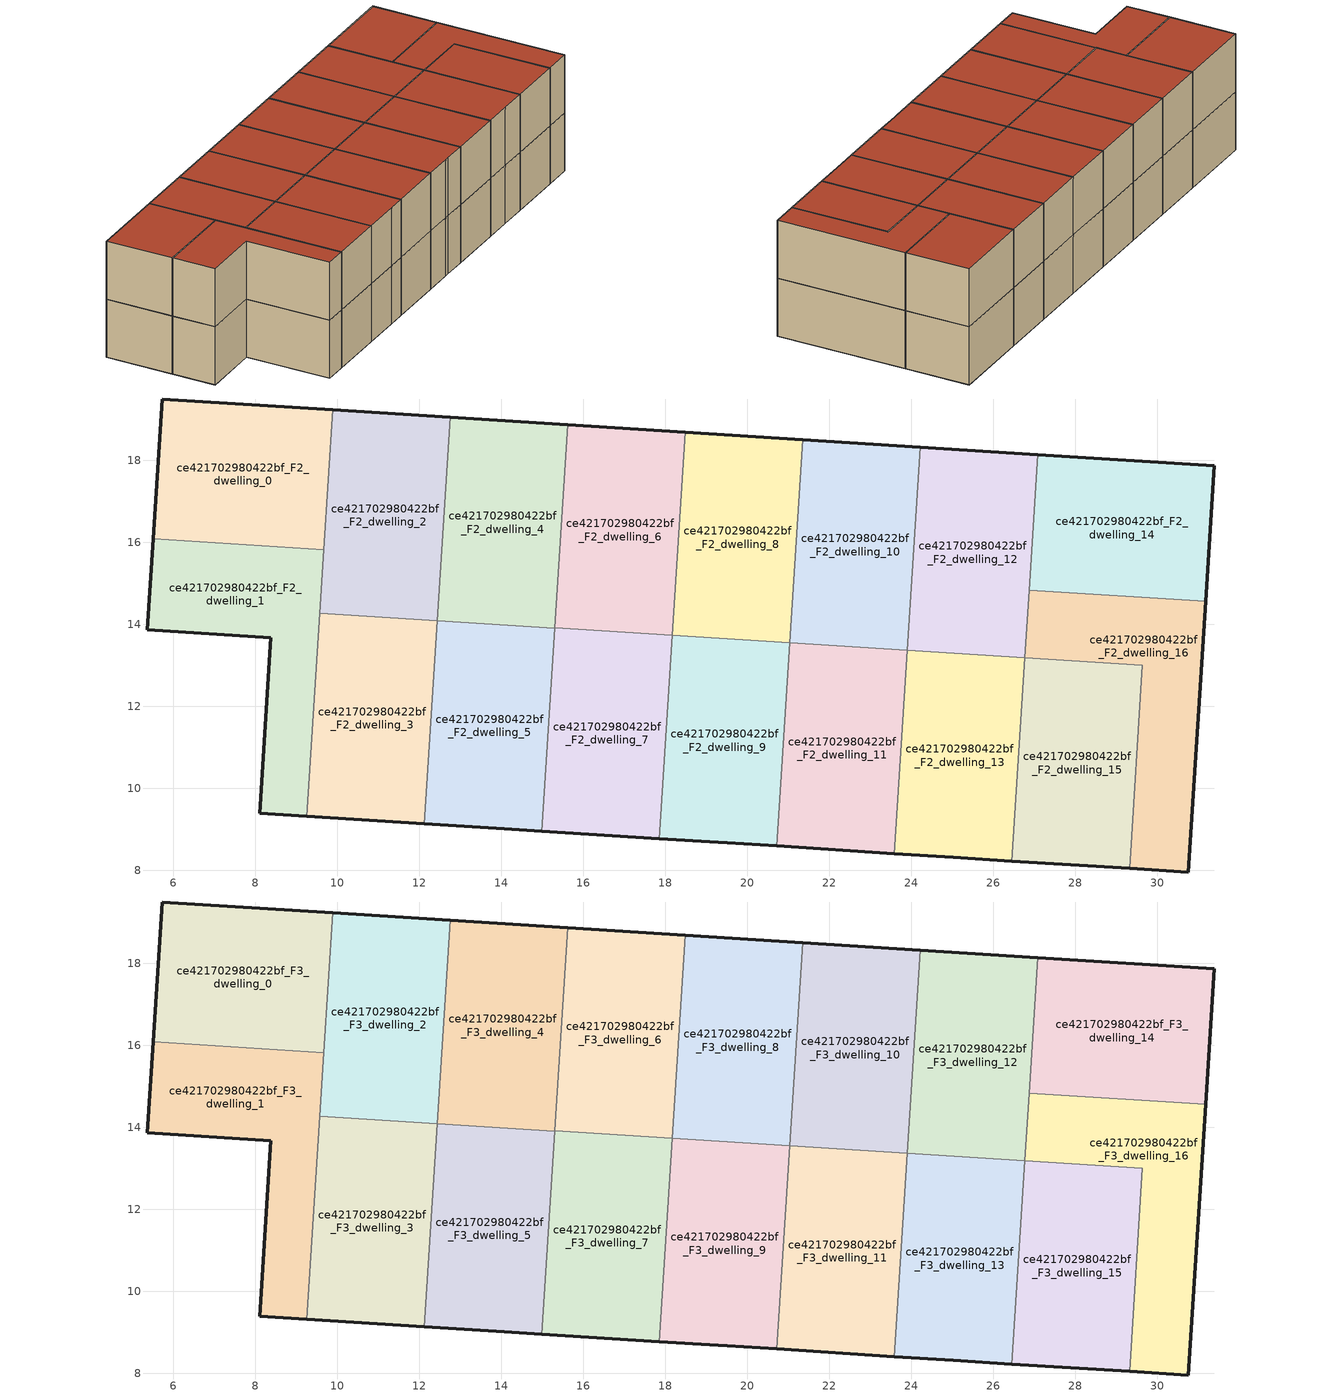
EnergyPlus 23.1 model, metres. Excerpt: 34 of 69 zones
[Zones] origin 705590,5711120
ce421702980422bf_F2_dwelling_0
 floor to ce421702980422bf_F1_dwelling_0 (EU_floor_Construction): 9.68,15.82 9.89,19.23 5.73,19.5 5.51,16.09 z6
 wall outside (EU_wall_Construction): 5.51,16.09 5.73,19.5 9.89,19.23 z6:9
 wall to ce421702980422bf_F2_dwelling_1 (EU_wall_Construction): 9.68,15.82 5.51,16.09 z6:9
 wall to ce421702980422bf_F2_dwelling_2 (EU_wall_Construction): 9.89,19.23 9.68,15.82 z6:9
ce421702980422bf_F2_dwelling_1
 floor to ce421702980422bf_F1_dwelling_1 (EU_floor_Construction): 9.26,9.32 9.68,15.82 5.51,16.09 5.37,13.87 8.38,13.68 8.1,9.39 z6
 wall outside (EU_wall_Construction): 9.26,9.32 8.1,9.39 8.38,13.68 5.37,13.87 5.51,16.09 z6:9
 wall to ce421702980422bf_F2_dwelling_3 (EU_wall_Construction): 9.58,14.28 9.26,9.32 z6:9
 wall to ce421702980422bf_F2_dwelling_2 (EU_wall_Construction): 9.68,15.82 9.58,14.28 z6:9
ce421702980422bf_F2_dwelling_10
 floor to ce421702980422bf_F1_dwelling_10 (EU_floor_Construction): 23.91,13.37 24.22,18.32 21.36,18.5 21.04,13.55 z6
 wall outside (EU_wall_Construction): 21.36,18.5 24.22,18.32 z6:9
 wall to ce421702980422bf_F2_dwelling_12 (EU_wall_Construction): 24.22,18.32 23.91,13.37 z6:9
 wall to ce421702980422bf_F2_dwelling_11 (EU_wall_Construction): 23.91,13.37 21.04,13.55 z6:9
 wall to ce421702980422bf_F2_dwelling_8 (EU_wall_Construction): 21.04,13.55 21.36,18.5 z6:9
ce421702980422bf_F2_dwelling_11
 floor to ce421702980422bf_F1_dwelling_11 (EU_floor_Construction): 23.59,8.41 23.91,13.37 21.04,13.55 20.73,8.6 z6
 wall outside (EU_wall_Construction): 23.59,8.41 20.73,8.6 z6:9
 wall to ce421702980422bf_F2_dwelling_13 (EU_wall_Construction): 23.91,13.37 23.59,8.41 z6:9
 wall to ce421702980422bf_F2_dwelling_9 (EU_wall_Construction): 20.73,8.6 21.04,13.55 z6:9
ce421702980422bf_F2_dwelling_12
 floor to ce421702980422bf_F1_dwelling_12 (EU_floor_Construction): 26.77,13.18 27.09,18.14 24.22,18.32 23.91,13.37 z6
 wall outside (EU_wall_Construction): 24.22,18.32 27.09,18.14 z6:9
 wall to ce421702980422bf_F2_dwelling_13 (EU_wall_Construction): 26.77,13.18 23.91,13.37 z6:9
 wall to ce421702980422bf_F2_dwelling_14 (EU_wall_Construction): 27.09,18.14 26.88,14.84 z6:9
 wall to ce421702980422bf_F2_dwelling_16 (EU_wall_Construction): 26.88,14.84 26.77,13.18 z6:9
ce421702980422bf_F2_dwelling_13
 floor to ce421702980422bf_F1_dwelling_13 (EU_floor_Construction): 26.46,8.23 26.77,13.18 23.91,13.37 23.59,8.41 25.03,8.32 z6
 wall outside (EU_wall_Construction): 26.46,8.23 25.03,8.32 23.59,8.41 z6:9
 wall to ce421702980422bf_F2_dwelling_15 (EU_wall_Construction): 26.77,13.18 26.46,8.23 z6:9
ce421702980422bf_F2_dwelling_14
 floor to ce421702980422bf_F1_dwelling_14 (EU_floor_Construction): 31.18,14.56 31.39,17.87 27.09,18.14 26.88,14.84 z6
 wall outside (EU_wall_Construction): 27.09,18.14 31.39,17.87 31.18,14.56 z6:9
 wall to ce421702980422bf_F2_dwelling_16 (EU_wall_Construction): 31.18,14.56 26.88,14.84 z6:9
ce421702980422bf_F2_dwelling_15
 floor to ce421702980422bf_F1_dwelling_15 (EU_floor_Construction): 29.33,8.05 29.64,13 26.77,13.18 26.46,8.23 z6
 wall outside (EU_wall_Construction): 29.33,8.05 26.46,8.23 z6:9
 wall to ce421702980422bf_F2_dwelling_16 (EU_wall_Construction): 26.77,13.18 29.64,13 29.33,8.05 z6:9
ce421702980422bf_F2_dwelling_16
 floor to ce421702980422bf_F1_dwelling_16 (EU_floor_Construction): 30.76,7.96 31.18,14.56 26.88,14.84 26.77,13.18 29.64,13 29.33,8.05 z6
 wall outside (EU_wall_Construction): 31.18,14.56 30.76,7.96 29.33,8.05 z6:9
ce421702980422bf_F2_dwelling_2
 floor to ce421702980422bf_F1_dwelling_2 (EU_floor_Construction): 12.44,14.09 12.76,19.05 9.89,19.23 9.58,14.28 z6
 wall outside (EU_wall_Construction): 9.89,19.23 12.76,19.05 z6:9
 wall to ce421702980422bf_F2_dwelling_4 (EU_wall_Construction): 12.76,19.05 12.44,14.09 z6:9
 wall to ce421702980422bf_F2_dwelling_3 (EU_wall_Construction): 12.44,14.09 9.58,14.28 z6:9
ce421702980422bf_F2_dwelling_3
 floor to ce421702980422bf_F1_dwelling_3 (EU_floor_Construction): 12.13,9.14 12.44,14.09 9.58,14.28 9.26,9.32 z6
 wall outside (EU_wall_Construction): 12.13,9.14 9.26,9.32 z6:9
 wall to ce421702980422bf_F2_dwelling_5 (EU_wall_Construction): 12.44,14.09 12.13,9.14 z6:9
ce421702980422bf_F2_dwelling_4
 floor to ce421702980422bf_F1_dwelling_4 (EU_floor_Construction): 15.31,13.91 15.62,18.87 12.76,19.05 12.44,14.09 z6
 wall outside (EU_wall_Construction): 12.76,19.05 15.62,18.87 z6:9
 wall to ce421702980422bf_F2_dwelling_5 (EU_wall_Construction): 15.31,13.91 12.44,14.09 z6:9
 wall to ce421702980422bf_F2_dwelling_6 (EU_wall_Construction): 15.62,18.87 15.31,13.91 z6:9
ce421702980422bf_F2_dwelling_5
 floor to ce421702980422bf_F1_dwelling_5 (EU_floor_Construction): 14.99,8.95 15.31,13.91 12.44,14.09 12.13,9.14 14.07,9.01 z6
 wall outside (EU_wall_Construction): 14.99,8.95 14.07,9.01 12.13,9.14 z6:9
 wall to ce421702980422bf_F2_dwelling_7 (EU_wall_Construction): 15.31,13.91 14.99,8.95 z6:9
ce421702980422bf_F2_dwelling_6
 floor to ce421702980422bf_F1_dwelling_6 (EU_floor_Construction): 18.17,13.73 18.49,18.69 15.62,18.87 15.31,13.91 z6
 wall outside (EU_wall_Construction): 15.62,18.87 18.49,18.69 z6:9
 wall to ce421702980422bf_F2_dwelling_7 (EU_wall_Construction): 18.17,13.73 15.31,13.91 z6:9
 wall to ce421702980422bf_F2_dwelling_8 (EU_wall_Construction): 18.49,18.69 18.17,13.73 z6:9
ce421702980422bf_F2_dwelling_7
 floor to ce421702980422bf_F1_dwelling_7 (EU_floor_Construction): 17.86,8.78 18.17,13.73 15.31,13.91 14.99,8.95 z6
 wall outside (EU_wall_Construction): 17.86,8.78 14.99,8.95 z6:9
 wall to ce421702980422bf_F2_dwelling_9 (EU_wall_Construction): 18.17,13.73 17.86,8.78 z6:9
ce421702980422bf_F2_dwelling_8
 floor to ce421702980422bf_F1_dwelling_8 (EU_floor_Construction): 21.04,13.55 21.36,18.5 18.49,18.69 18.17,13.73 z6
 wall outside (EU_wall_Construction): 18.49,18.69 21.36,18.5 z6:9
 wall to ce421702980422bf_F2_dwelling_9 (EU_wall_Construction): 21.04,13.55 18.17,13.73 z6:9
ce421702980422bf_F2_dwelling_9
 floor to ce421702980422bf_F1_dwelling_9 (EU_floor_Construction): 20.73,8.6 21.04,13.55 18.17,13.73 17.86,8.78 19.29,8.69 19.51,8.67 z6
 wall outside (EU_wall_Construction): 20.73,8.6 19.51,8.67 19.29,8.69 17.86,8.78 z6:9
ce421702980422bf_F3_dwelling_0
 floor to ce421702980422bf_F2_dwelling_0 (EU_floor_Construction): 9.68,15.82 9.89,19.23 5.73,19.5 5.51,16.09 z9
 wall outside (EU_wall_Construction): 5.51,16.09 5.73,19.5 9.89,19.23 z9:12
 wall to ce421702980422bf_F3_dwelling_1 (EU_wall_Construction): 9.68,15.82 5.51,16.09 z9:12
 wall to ce421702980422bf_F3_dwelling_2 (EU_wall_Construction): 9.89,19.23 9.68,15.82 z9:12
 roof outside (EU_roof_Construction): 9.89,19.23 9.68,15.82 5.51,16.09 5.73,19.5 z12
ce421702980422bf_F3_dwelling_1
 floor to ce421702980422bf_F2_dwelling_1 (EU_floor_Construction): 9.26,9.32 9.68,15.82 5.51,16.09 5.37,13.87 8.38,13.68 8.1,9.39 z9
 wall outside (EU_wall_Construction): 9.26,9.32 8.1,9.39 8.38,13.68 5.37,13.87 5.51,16.09 z9:12
 wall to ce421702980422bf_F3_dwelling_3 (EU_wall_Construction): 9.58,14.28 9.26,9.32 z9:12
 wall to ce421702980422bf_F3_dwelling_2 (EU_wall_Construction): 9.68,15.82 9.58,14.28 z9:12
 roof outside (EU_roof_Construction): 9.68,15.82 9.26,9.32 8.1,9.39 8.38,13.68 5.37,13.87 5.51,16.09 z12
ce421702980422bf_F3_dwelling_10
 floor to ce421702980422bf_F2_dwelling_10 (EU_floor_Construction): 23.91,13.37 24.22,18.32 21.36,18.5 21.04,13.55 z9
 wall outside (EU_wall_Construction): 21.36,18.5 24.22,18.32 z9:12
 wall to ce421702980422bf_F3_dwelling_12 (EU_wall_Construction): 24.22,18.32 23.91,13.37 z9:12
 wall to ce421702980422bf_F3_dwelling_11 (EU_wall_Construction): 23.91,13.37 21.04,13.55 z9:12
 wall to ce421702980422bf_F3_dwelling_8 (EU_wall_Construction): 21.04,13.55 21.36,18.5 z9:12
 roof outside (EU_roof_Construction): 24.22,18.32 23.91,13.37 21.04,13.55 21.36,18.5 z12
ce421702980422bf_F3_dwelling_11
 floor to ce421702980422bf_F2_dwelling_11 (EU_floor_Construction): 23.59,8.41 23.91,13.37 21.04,13.55 20.73,8.6 z9
 wall outside (EU_wall_Construction): 23.59,8.41 20.73,8.6 z9:12
 wall to ce421702980422bf_F3_dwelling_13 (EU_wall_Construction): 23.91,13.37 23.59,8.41 z9:12
 wall to ce421702980422bf_F3_dwelling_9 (EU_wall_Construction): 20.73,8.6 21.04,13.55 z9:12
 roof outside (EU_roof_Construction): 23.91,13.37 23.59,8.41 20.73,8.6 21.04,13.55 z12
ce421702980422bf_F3_dwelling_12
 floor to ce421702980422bf_F2_dwelling_12 (EU_floor_Construction): 26.77,13.18 27.09,18.14 24.22,18.32 23.91,13.37 z9
 wall outside (EU_wall_Construction): 24.22,18.32 27.09,18.14 z9:12
 wall to ce421702980422bf_F3_dwelling_13 (EU_wall_Construction): 26.77,13.18 23.91,13.37 z9:12
 wall to ce421702980422bf_F3_dwelling_14 (EU_wall_Construction): 27.09,18.14 26.88,14.84 z9:12
 wall to ce421702980422bf_F3_dwelling_16 (EU_wall_Construction): 26.88,14.84 26.77,13.18 z9:12
 roof outside (EU_roof_Construction): 27.09,18.14 26.77,13.18 23.91,13.37 24.22,18.32 z12
ce421702980422bf_F3_dwelling_13
 floor to ce421702980422bf_F2_dwelling_13 (EU_floor_Construction): 26.46,8.23 26.77,13.18 23.91,13.37 23.59,8.41 25.03,8.32 z9
 wall outside (EU_wall_Construction): 26.46,8.23 25.03,8.32 23.59,8.41 z9:12
 wall to ce421702980422bf_F3_dwelling_15 (EU_wall_Construction): 26.77,13.18 26.46,8.23 z9:12
 roof outside (EU_roof_Construction): 26.77,13.18 26.46,8.23 25.03,8.32 23.59,8.41 23.91,13.37 z12
ce421702980422bf_F3_dwelling_14
 floor to ce421702980422bf_F2_dwelling_14 (EU_floor_Construction): 31.18,14.56 31.39,17.87 27.09,18.14 26.88,14.84 z9
 wall outside (EU_wall_Construction): 27.09,18.14 31.39,17.87 31.18,14.56 z9:12
 wall to ce421702980422bf_F3_dwelling_16 (EU_wall_Construction): 31.18,14.56 26.88,14.84 z9:12
 roof outside (EU_roof_Construction): 31.39,17.87 31.18,14.56 26.88,14.84 27.09,18.14 z12
ce421702980422bf_F3_dwelling_15
 floor to ce421702980422bf_F2_dwelling_15 (EU_floor_Construction): 29.33,8.05 29.64,13 26.77,13.18 26.46,8.23 z9
 wall outside (EU_wall_Construction): 29.33,8.05 26.46,8.23 z9:12
 wall to ce421702980422bf_F3_dwelling_16 (EU_wall_Construction): 26.77,13.18 29.64,13 29.33,8.05 z9:12
 roof outside (EU_roof_Construction): 29.64,13 29.33,8.05 26.46,8.23 26.77,13.18 z12
ce421702980422bf_F3_dwelling_16
 floor to ce421702980422bf_F2_dwelling_16 (EU_floor_Construction): 30.76,7.96 31.18,14.56 26.88,14.84 26.77,13.18 29.64,13 29.33,8.05 z9
 wall outside (EU_wall_Construction): 31.18,14.56 30.76,7.96 29.33,8.05 z9:12
 roof outside (EU_roof_Construction): 31.18,14.56 30.76,7.96 29.33,8.05 29.64,13 26.77,13.18 26.88,14.84 z12
ce421702980422bf_F3_dwelling_2
 floor to ce421702980422bf_F2_dwelling_2 (EU_floor_Construction): 12.44,14.09 12.76,19.05 9.89,19.23 9.58,14.28 z9
 wall outside (EU_wall_Construction): 9.89,19.23 12.76,19.05 z9:12
 wall to ce421702980422bf_F3_dwelling_4 (EU_wall_Construction): 12.76,19.05 12.44,14.09 z9:12
 wall to ce421702980422bf_F3_dwelling_3 (EU_wall_Construction): 12.44,14.09 9.58,14.28 z9:12
 roof outside (EU_roof_Construction): 12.76,19.05 12.44,14.09 9.58,14.28 9.89,19.23 z12
ce421702980422bf_F3_dwelling_3
 floor to ce421702980422bf_F2_dwelling_3 (EU_floor_Construction): 12.13,9.14 12.44,14.09 9.58,14.28 9.26,9.32 z9
 wall outside (EU_wall_Construction): 12.13,9.14 9.26,9.32 z9:12
 wall to ce421702980422bf_F3_dwelling_5 (EU_wall_Construction): 12.44,14.09 12.13,9.14 z9:12
 roof outside (EU_roof_Construction): 12.44,14.09 12.13,9.14 9.26,9.32 9.58,14.28 z12
ce421702980422bf_F3_dwelling_4
 floor to ce421702980422bf_F2_dwelling_4 (EU_floor_Construction): 15.31,13.91 15.62,18.87 12.76,19.05 12.44,14.09 z9
 wall outside (EU_wall_Construction): 12.76,19.05 15.62,18.87 z9:12
 wall to ce421702980422bf_F3_dwelling_5 (EU_wall_Construction): 15.31,13.91 12.44,14.09 z9:12
 wall to ce421702980422bf_F3_dwelling_6 (EU_wall_Construction): 15.62,18.87 15.31,13.91 z9:12
 roof outside (EU_roof_Construction): 15.62,18.87 15.31,13.91 12.44,14.09 12.76,19.05 z12
ce421702980422bf_F3_dwelling_5
 floor to ce421702980422bf_F2_dwelling_5 (EU_floor_Construction): 14.99,8.95 15.31,13.91 12.44,14.09 12.13,9.14 14.07,9.01 z9
 wall outside (EU_wall_Construction): 14.99,8.95 14.07,9.01 12.13,9.14 z9:12
 wall to ce421702980422bf_F3_dwelling_7 (EU_wall_Construction): 15.31,13.91 14.99,8.95 z9:12
 roof outside (EU_roof_Construction): 15.31,13.91 14.99,8.95 14.07,9.01 12.13,9.14 12.44,14.09 z12
ce421702980422bf_F3_dwelling_6
 floor to ce421702980422bf_F2_dwelling_6 (EU_floor_Construction): 18.17,13.73 18.49,18.69 15.62,18.87 15.31,13.91 z9
 wall outside (EU_wall_Construction): 15.62,18.87 18.49,18.69 z9:12
 wall to ce421702980422bf_F3_dwelling_7 (EU_wall_Construction): 18.17,13.73 15.31,13.91 z9:12
 wall to ce421702980422bf_F3_dwelling_8 (EU_wall_Construction): 18.49,18.69 18.17,13.73 z9:12
 roof outside (EU_roof_Construction): 18.49,18.69 18.17,13.73 15.31,13.91 15.62,18.87 z12
ce421702980422bf_F3_dwelling_7
 floor to ce421702980422bf_F2_dwelling_7 (EU_floor_Construction): 17.86,8.78 18.17,13.73 15.31,13.91 14.99,8.95 z9
 wall outside (EU_wall_Construction): 17.86,8.78 14.99,8.95 z9:12
 wall to ce421702980422bf_F3_dwelling_9 (EU_wall_Construction): 18.17,13.73 17.86,8.78 z9:12
 roof outside (EU_roof_Construction): 18.17,13.73 17.86,8.78 14.99,8.95 15.31,13.91 z12
ce421702980422bf_F3_dwelling_8
 floor to ce421702980422bf_F2_dwelling_8 (EU_floor_Construction): 21.04,13.55 21.36,18.5 18.49,18.69 18.17,13.73 z9
 wall outside (EU_wall_Construction): 18.49,18.69 21.36,18.5 z9:12
 wall to ce421702980422bf_F3_dwelling_9 (EU_wall_Construction): 21.04,13.55 18.17,13.73 z9:12
 roof outside (EU_roof_Construction): 21.36,18.5 21.04,13.55 18.17,13.73 18.49,18.69 z12
ce421702980422bf_F3_dwelling_9
 floor to ce421702980422bf_F2_dwelling_9 (EU_floor_Construction): 20.73,8.6 21.04,13.55 18.17,13.73 17.86,8.78 19.29,8.69 19.51,8.67 z9
 wall outside (EU_wall_Construction): 20.73,8.6 19.51,8.67 19.29,8.69 17.86,8.78 z9:12
 roof outside (EU_roof_Construction): 21.04,13.55 20.73,8.6 19.51,8.67 19.29,8.69 17.86,8.78 18.17,13.73 z12
[Building]
EU S2 Campaign: North Axis=0; Terrain=City; Solar Distribution=FullExterior
[Site:Location]
London: Latitude=51.5; Longitude=-0.5; Time Zone=0; Elevation=25
[SizingPeriod:WeatherFileDays]
AnnualSizingPeriod: Begin Month=1; Begin Day of Month=1; End Month=12; End Day of Month=31; Day of Week for Start Day=Monday; Use Weather File Daylight Saving Period=No; Use Weather File Rain and Snow Indicators=No
[MATERIAL]
EU_InternalMass_Material: Roughness=MediumRough; Thickness=0.1; Conductivity=1; Density=1800; Specific Heat=900; Thermal Absorptance=0.9; Solar Absorptance=0.7; Visible Absorptance=0.7
[MATERIAL:NOMASS] Roughness=MediumRough; Thermal Absorptance=0.9; Solar Absorptance=0.7; Visible Absorptance=0.7
Name | Thermal Resistance
EU_wall_NoMass | 0.635353
EU_roof_NoMass | 0.675062
EU_floor_NoMass | 1.96382
[CONSTRUCTION]
EU_wall_Construction: EU_wall_NoMass
EU_roof_Construction: EU_roof_NoMass
EU_floor_Construction: EU_floor_NoMass
EU_InternalMass_Construction: EU_InternalMass_Material
[ZONE] Type=1; Multiplier=1; Ceiling Height=autocalculate; Floor Area=autocalculate; Part of Total Floor Area=Yes
Name | Volume
ce421702980422bf_F2_dwelling_0; ce421702980422bf_F3_dwelling_0 | 42.7866
ce421702980422bf_F2_dwelling_1; ce421702980422bf_F3_dwelling_1; ce421702980422bf_F2_dwelling_10; ce421702980422bf_F3_dwelling_10; ce421702980422bf_F2_dwelling_14; ce421702980422bf_F3_dwelling_14 | 42.7874
ce421702980422bf_F2_dwelling_11; ce421702980422bf_F3_dwelling_11; ce421702980422bf_F2_dwelling_3; ce421702980422bf_F3_dwelling_3 | 42.7859
ce421702980422bf_F2_dwelling_12; ce421702980422bf_F3_dwelling_12; ce421702980422bf_F2_dwelling_4; ce421702980422bf_F3_dwelling_4; ce421702980422bf_F2_dwelling_5; ce421702980422bf_F3_dwelling_5 | 42.783
ce421702980422bf_F2_dwelling_13; ce421702980422bf_F3_dwelling_13 | 42.7852
ce421702980422bf_F2_dwelling_15; ce421702980422bf_F3_dwelling_15 | 42.78
ce421702980422bf_F2_dwelling_16; ce421702980422bf_F3_dwelling_16 | 42.8035
ce421702980422bf_F2_dwelling_2; ce421702980422bf_F3_dwelling_2 | 42.7896
ce421702980422bf_F2_dwelling_6; ce421702980422bf_F3_dwelling_6 | 42.7793
ce421702980422bf_F2_dwelling_7; ce421702980422bf_F3_dwelling_7 | 42.7903
ce421702980422bf_F2_dwelling_8; ce421702980422bf_F3_dwelling_8 | 42.7808
ce421702980422bf_F2_dwelling_9; ce421702980422bf_F3_dwelling_9 | 42.7771
[INTERNALMASS] Construction=EU_InternalMass_Construction
Name | Zone or ZoneList | Surface Area
ce421702980422bf_F2_dwelling_0_EU_InternalMass | ce421702980422bf_F2_dwelling_0 | 14.2633
ce421702980422bf_F2_dwelling_1_EU_InternalMass | ce421702980422bf_F2_dwelling_1 | 14.2622
ce421702980422bf_F2_dwelling_2_EU_InternalMass | ce421702980422bf_F2_dwelling_2 | 14.2632
ce421702980422bf_F2_dwelling_3_EU_InternalMass | ce421702980422bf_F2_dwelling_3 | 14.2627
ce421702980422bf_F2_dwelling_4_EU_InternalMass | ce421702980422bf_F2_dwelling_4 | 14.2614
ce421702980422bf_F2_dwelling_5_EU_InternalMass | ce421702980422bf_F2_dwelling_5 | 14.2612
ce421702980422bf_F2_dwelling_6_EU_InternalMass | ce421702980422bf_F2_dwelling_6 | 14.26
ce421702980422bf_F2_dwelling_7_EU_InternalMass | ce421702980422bf_F2_dwelling_7 | 14.2625
ce421702980422bf_F2_dwelling_8_EU_InternalMass | ce421702980422bf_F2_dwelling_8 | 14.2605
ce421702980422bf_F2_dwelling_9_EU_InternalMass | ce421702980422bf_F2_dwelling_9 | 14.259
ce421702980422bf_F2_dwelling_10_EU_InternalMass | ce421702980422bf_F2_dwelling_10 | 14.2615
ce421702980422bf_F2_dwelling_11_EU_InternalMass | ce421702980422bf_F2_dwelling_11 | 14.2616
ce421702980422bf_F2_dwelling_12_EU_InternalMass | ce421702980422bf_F2_dwelling_12 | 14.2635
ce421702980422bf_F2_dwelling_13_EU_InternalMass | ce421702980422bf_F2_dwelling_13 | 14.2599
ce421702980422bf_F2_dwelling_14_EU_InternalMass | ce421702980422bf_F2_dwelling_14 | 14.262
ce421702980422bf_F2_dwelling_15_EU_InternalMass | ce421702980422bf_F2_dwelling_15 | 14.2594
ce421702980422bf_F2_dwelling_16_EU_InternalMass | ce421702980422bf_F2_dwelling_16 | 14.2674
ce421702980422bf_F3_dwelling_0_EU_InternalMass | ce421702980422bf_F3_dwelling_0 | 14.2633
ce421702980422bf_F3_dwelling_1_EU_InternalMass | ce421702980422bf_F3_dwelling_1 | 14.2622
ce421702980422bf_F3_dwelling_2_EU_InternalMass | ce421702980422bf_F3_dwelling_2 | 14.2632
ce421702980422bf_F3_dwelling_3_EU_InternalMass | ce421702980422bf_F3_dwelling_3 | 14.2627
ce421702980422bf_F3_dwelling_4_EU_InternalMass | ce421702980422bf_F3_dwelling_4 | 14.2614
ce421702980422bf_F3_dwelling_5_EU_InternalMass | ce421702980422bf_F3_dwelling_5 | 14.2612
ce421702980422bf_F3_dwelling_6_EU_InternalMass | ce421702980422bf_F3_dwelling_6 | 14.26
ce421702980422bf_F3_dwelling_7_EU_InternalMass | ce421702980422bf_F3_dwelling_7 | 14.2625
ce421702980422bf_F3_dwelling_8_EU_InternalMass | ce421702980422bf_F3_dwelling_8 | 14.2605
ce421702980422bf_F3_dwelling_9_EU_InternalMass | ce421702980422bf_F3_dwelling_9 | 14.259
ce421702980422bf_F3_dwelling_10_EU_InternalMass | ce421702980422bf_F3_dwelling_10 | 14.2615
ce421702980422bf_F3_dwelling_11_EU_InternalMass | ce421702980422bf_F3_dwelling_11 | 14.2616
ce421702980422bf_F3_dwelling_12_EU_InternalMass | ce421702980422bf_F3_dwelling_12 | 14.2635
ce421702980422bf_F3_dwelling_13_EU_InternalMass | ce421702980422bf_F3_dwelling_13 | 14.2599
ce421702980422bf_F3_dwelling_14_EU_InternalMass | ce421702980422bf_F3_dwelling_14 | 14.262
ce421702980422bf_F3_dwelling_15_EU_InternalMass | ce421702980422bf_F3_dwelling_15 | 14.2594
ce421702980422bf_F3_dwelling_16_EU_InternalMass | ce421702980422bf_F3_dwelling_16 | 14.2674
[OTHEREQUIPMENT] Fuel Type=Electricity; Design Level Calculation Method=Watts/Area; Power per Zone Floor Area=1; Fraction Latent=0; Fraction Radiant=0; Fraction Lost=0; Carbon Dioxide Generation Rate=0; EndUse Subcategory=EU_Step8_InternalGains
Name | Zone or ZoneList or Space or SpaceList | Schedule
EU_Step8_InternalGain_ce421702980422bf_F2_dwelling_0_f000 | ce421702980422bf_F2_dwelling_0 | EU_Step8_GainSchedule_ce421702980422bf_F2_dwelling_0_f000
EU_Step8_InternalGain_ce421702980422bf_F2_dwelling_1_f000 | ce421702980422bf_F2_dwelling_1 | EU_Step8_GainSchedule_ce421702980422bf_F2_dwelling_1_f000
EU_Step8_InternalGain_ce421702980422bf_F2_dwelling_2_f000 | ce421702980422bf_F2_dwelling_2 | EU_Step8_GainSchedule_ce421702980422bf_F2_dwelling_2_f000
EU_Step8_InternalGain_ce421702980422bf_F2_dwelling_3_f000 | ce421702980422bf_F2_dwelling_3 | EU_Step8_GainSchedule_ce421702980422bf_F2_dwelling_3_f000
EU_Step8_InternalGain_ce421702980422bf_F2_dwelling_4_f000 | ce421702980422bf_F2_dwelling_4 | EU_Step8_GainSchedule_ce421702980422bf_F2_dwelling_4_f000
EU_Step8_InternalGain_ce421702980422bf_F2_dwelling_5_f000 | ce421702980422bf_F2_dwelling_5 | EU_Step8_GainSchedule_ce421702980422bf_F2_dwelling_5_f000
EU_Step8_InternalGain_ce421702980422bf_F2_dwelling_6_f000 | ce421702980422bf_F2_dwelling_6 | EU_Step8_GainSchedule_ce421702980422bf_F2_dwelling_6_f000
EU_Step8_InternalGain_ce421702980422bf_F2_dwelling_7_f000 | ce421702980422bf_F2_dwelling_7 | EU_Step8_GainSchedule_ce421702980422bf_F2_dwelling_7_f000
EU_Step8_InternalGain_ce421702980422bf_F2_dwelling_8_f000 | ce421702980422bf_F2_dwelling_8 | EU_Step8_GainSchedule_ce421702980422bf_F2_dwelling_8_f000
EU_Step8_InternalGain_ce421702980422bf_F2_dwelling_9_f000 | ce421702980422bf_F2_dwelling_9 | EU_Step8_GainSchedule_ce421702980422bf_F2_dwelling_9_f000
EU_Step8_InternalGain_ce421702980422bf_F2_dwelling_10_f000 | ce421702980422bf_F2_dwelling_10 | EU_Step8_GainSchedule_ce421702980422bf_F2_dwelling_10_f000
EU_Step8_InternalGain_ce421702980422bf_F2_dwelling_11_f000 | ce421702980422bf_F2_dwelling_11 | EU_Step8_GainSchedule_ce421702980422bf_F2_dwelling_11_f000
EU_Step8_InternalGain_ce421702980422bf_F2_dwelling_12_f000 | ce421702980422bf_F2_dwelling_12 | EU_Step8_GainSchedule_ce421702980422bf_F2_dwelling_12_f000
EU_Step8_InternalGain_ce421702980422bf_F2_dwelling_13_f000 | ce421702980422bf_F2_dwelling_13 | EU_Step8_GainSchedule_ce421702980422bf_F2_dwelling_13_f000
EU_Step8_InternalGain_ce421702980422bf_F2_dwelling_14_f000 | ce421702980422bf_F2_dwelling_14 | EU_Step8_GainSchedule_ce421702980422bf_F2_dwelling_14_f000
EU_Step8_InternalGain_ce421702980422bf_F2_dwelling_15_f000 | ce421702980422bf_F2_dwelling_15 | EU_Step8_GainSchedule_ce421702980422bf_F2_dwelling_15_f000
EU_Step8_InternalGain_ce421702980422bf_F2_dwelling_16_f000 | ce421702980422bf_F2_dwelling_16 | EU_Step8_GainSchedule_ce421702980422bf_F2_dwelling_16_f000
EU_Step8_InternalGain_ce421702980422bf_F3_dwelling_0_f000 | ce421702980422bf_F3_dwelling_0 | EU_Step8_GainSchedule_ce421702980422bf_F3_dwelling_0_f000
EU_Step8_InternalGain_ce421702980422bf_F3_dwelling_1_f000 | ce421702980422bf_F3_dwelling_1 | EU_Step8_GainSchedule_ce421702980422bf_F3_dwelling_1_f000
EU_Step8_InternalGain_ce421702980422bf_F3_dwelling_2_f000 | ce421702980422bf_F3_dwelling_2 | EU_Step8_GainSchedule_ce421702980422bf_F3_dwelling_2_f000
EU_Step8_InternalGain_ce421702980422bf_F3_dwelling_3_f000 | ce421702980422bf_F3_dwelling_3 | EU_Step8_GainSchedule_ce421702980422bf_F3_dwelling_3_f000
EU_Step8_InternalGain_ce421702980422bf_F3_dwelling_4_f000 | ce421702980422bf_F3_dwelling_4 | EU_Step8_GainSchedule_ce421702980422bf_F3_dwelling_4_f000
EU_Step8_InternalGain_ce421702980422bf_F3_dwelling_5_f000 | ce421702980422bf_F3_dwelling_5 | EU_Step8_GainSchedule_ce421702980422bf_F3_dwelling_5_f000
EU_Step8_InternalGain_ce421702980422bf_F3_dwelling_6_f000 | ce421702980422bf_F3_dwelling_6 | EU_Step8_GainSchedule_ce421702980422bf_F3_dwelling_6_f000
EU_Step8_InternalGain_ce421702980422bf_F3_dwelling_7_f000 | ce421702980422bf_F3_dwelling_7 | EU_Step8_GainSchedule_ce421702980422bf_F3_dwelling_7_f000
EU_Step8_InternalGain_ce421702980422bf_F3_dwelling_8_f000 | ce421702980422bf_F3_dwelling_8 | EU_Step8_GainSchedule_ce421702980422bf_F3_dwelling_8_f000
EU_Step8_InternalGain_ce421702980422bf_F3_dwelling_9_f000 | ce421702980422bf_F3_dwelling_9 | EU_Step8_GainSchedule_ce421702980422bf_F3_dwelling_9_f000
EU_Step8_InternalGain_ce421702980422bf_F3_dwelling_10_f000 | ce421702980422bf_F3_dwelling_10 | EU_Step8_GainSchedule_ce421702980422bf_F3_dwelling_10_f000
EU_Step8_InternalGain_ce421702980422bf_F3_dwelling_11_f000 | ce421702980422bf_F3_dwelling_11 | EU_Step8_GainSchedule_ce421702980422bf_F3_dwelling_11_f000
EU_Step8_InternalGain_ce421702980422bf_F3_dwelling_12_f000 | ce421702980422bf_F3_dwelling_12 | EU_Step8_GainSchedule_ce421702980422bf_F3_dwelling_12_f000
EU_Step8_InternalGain_ce421702980422bf_F3_dwelling_13_f000 | ce421702980422bf_F3_dwelling_13 | EU_Step8_GainSchedule_ce421702980422bf_F3_dwelling_13_f000
EU_Step8_InternalGain_ce421702980422bf_F3_dwelling_14_f000 | ce421702980422bf_F3_dwelling_14 | EU_Step8_GainSchedule_ce421702980422bf_F3_dwelling_14_f000
EU_Step8_InternalGain_ce421702980422bf_F3_dwelling_15_f000 | ce421702980422bf_F3_dwelling_15 | EU_Step8_GainSchedule_ce421702980422bf_F3_dwelling_15_f000
EU_Step8_InternalGain_ce421702980422bf_F3_dwelling_16_f000 | ce421702980422bf_F3_dwelling_16 | EU_Step8_GainSchedule_ce421702980422bf_F3_dwelling_16_f000
[ZONEVENTILATION:DESIGNFLOWRATE] Schedule=EU_AlwaysOn; Design Flow Rate Calculation Method=AirChanges/Hour; Air Changes per Hour=0.555504; Ventilation Type=Natural; Fan Pressure Rise=0; Fan Total Efficiency=1; Constant Term Coefficient=1; Temperature Term Coefficient=0; Velocity Term Coefficient=0; Velocity Squared Term Coefficient=0; Minimum Indoor Temperature=-100; Maximum Indoor Temperature=100; Delta Temperature=-100; Minimum Outdoor Temperature=-100; Maximum Outdoor Temperature=100; Maximum Wind Speed=40
Name | Zone or ZoneList or Space or SpaceList
EU_ConstantAir_ce421702980422bf_F2_dwelling_0 | ce421702980422bf_F2_dwelling_0
EU_ConstantAir_ce421702980422bf_F2_dwelling_1 | ce421702980422bf_F2_dwelling_1
EU_ConstantAir_ce421702980422bf_F2_dwelling_2 | ce421702980422bf_F2_dwelling_2
EU_ConstantAir_ce421702980422bf_F2_dwelling_3 | ce421702980422bf_F2_dwelling_3
EU_ConstantAir_ce421702980422bf_F2_dwelling_4 | ce421702980422bf_F2_dwelling_4
EU_ConstantAir_ce421702980422bf_F2_dwelling_5 | ce421702980422bf_F2_dwelling_5
EU_ConstantAir_ce421702980422bf_F2_dwelling_6 | ce421702980422bf_F2_dwelling_6
EU_ConstantAir_ce421702980422bf_F2_dwelling_7 | ce421702980422bf_F2_dwelling_7
EU_ConstantAir_ce421702980422bf_F2_dwelling_8 | ce421702980422bf_F2_dwelling_8
EU_ConstantAir_ce421702980422bf_F2_dwelling_9 | ce421702980422bf_F2_dwelling_9
EU_ConstantAir_ce421702980422bf_F2_dwelling_10 | ce421702980422bf_F2_dwelling_10
EU_ConstantAir_ce421702980422bf_F2_dwelling_11 | ce421702980422bf_F2_dwelling_11
EU_ConstantAir_ce421702980422bf_F2_dwelling_12 | ce421702980422bf_F2_dwelling_12
EU_ConstantAir_ce421702980422bf_F2_dwelling_13 | ce421702980422bf_F2_dwelling_13
EU_ConstantAir_ce421702980422bf_F2_dwelling_14 | ce421702980422bf_F2_dwelling_14
EU_ConstantAir_ce421702980422bf_F2_dwelling_15 | ce421702980422bf_F2_dwelling_15
EU_ConstantAir_ce421702980422bf_F2_dwelling_16 | ce421702980422bf_F2_dwelling_16
EU_ConstantAir_ce421702980422bf_F3_dwelling_0 | ce421702980422bf_F3_dwelling_0
EU_ConstantAir_ce421702980422bf_F3_dwelling_1 | ce421702980422bf_F3_dwelling_1
EU_ConstantAir_ce421702980422bf_F3_dwelling_2 | ce421702980422bf_F3_dwelling_2
EU_ConstantAir_ce421702980422bf_F3_dwelling_3 | ce421702980422bf_F3_dwelling_3
EU_ConstantAir_ce421702980422bf_F3_dwelling_4 | ce421702980422bf_F3_dwelling_4
EU_ConstantAir_ce421702980422bf_F3_dwelling_5 | ce421702980422bf_F3_dwelling_5
EU_ConstantAir_ce421702980422bf_F3_dwelling_6 | ce421702980422bf_F3_dwelling_6
EU_ConstantAir_ce421702980422bf_F3_dwelling_7 | ce421702980422bf_F3_dwelling_7
EU_ConstantAir_ce421702980422bf_F3_dwelling_8 | ce421702980422bf_F3_dwelling_8
EU_ConstantAir_ce421702980422bf_F3_dwelling_9 | ce421702980422bf_F3_dwelling_9
EU_ConstantAir_ce421702980422bf_F3_dwelling_10 | ce421702980422bf_F3_dwelling_10
EU_ConstantAir_ce421702980422bf_F3_dwelling_11 | ce421702980422bf_F3_dwelling_11
EU_ConstantAir_ce421702980422bf_F3_dwelling_12 | ce421702980422bf_F3_dwelling_12
EU_ConstantAir_ce421702980422bf_F3_dwelling_13 | ce421702980422bf_F3_dwelling_13
EU_ConstantAir_ce421702980422bf_F3_dwelling_14 | ce421702980422bf_F3_dwelling_14
EU_ConstantAir_ce421702980422bf_F3_dwelling_15 | ce421702980422bf_F3_dwelling_15
EU_ConstantAir_ce421702980422bf_F3_dwelling_16 | ce421702980422bf_F3_dwelling_16
[HVACTEMPLATE:THERMOSTAT] Constant Heating Setpoint=20; Constant Cooling Setpoint=50
EU_HeatOnly_ce421702980422bf_F1_dwelling_10; EU_HeatOnly_ce421702980422bf_F1_dwelling_11; EU_HeatOnly_ce421702980422bf_F1_dwelling_12; EU_HeatOnly_ce421702980422bf_F1_dwelling_13; EU_HeatOnly_ce421702980422bf_F1_dwelling_14; EU_HeatOnly_ce421702980422bf_F1_dwelling_15; EU_HeatOnly_ce421702980422bf_F1_dwelling_16; EU_HeatOnly_ce421702980422bf_F2_dwelling_0; EU_HeatOnly_ce421702980422bf_F2_dwelling_1; EU_HeatOnly_ce421702980422bf_F2_dwelling_2; EU_HeatOnly_ce421702980422bf_F2_dwelling_3; EU_HeatOnly_ce421702980422bf_F2_dwelling_4; EU_HeatOnly_ce421702980422bf_F2_dwelling_5; EU_HeatOnly_ce421702980422bf_F2_dwelling_6; EU_HeatOnly_ce421702980422bf_F2_dwelling_7; EU_HeatOnly_ce421702980422bf_F2_dwelling_8; EU_HeatOnly_ce421702980422bf_F2_dwelling_9; EU_HeatOnly_ce421702980422bf_F2_dwelling_10; EU_HeatOnly_ce421702980422bf_F2_dwelling_11; EU_HeatOnly_ce421702980422bf_F2_dwelling_12; EU_HeatOnly_ce421702980422bf_F2_dwelling_13; EU_HeatOnly_ce421702980422bf_F2_dwelling_14; EU_HeatOnly_ce421702980422bf_F2_dwelling_15; EU_HeatOnly_ce421702980422bf_F2_dwelling_16; EU_HeatOnly_ce421702980422bf_F3_dwelling_0; EU_HeatOnly_ce421702980422bf_F3_dwelling_1; EU_HeatOnly_ce421702980422bf_F3_dwelling_2; EU_HeatOnly_ce421702980422bf_F3_dwelling_3; EU_HeatOnly_ce421702980422bf_F3_dwelling_4; EU_HeatOnly_ce421702980422bf_F3_dwelling_5; EU_HeatOnly_ce421702980422bf_F3_dwelling_6; EU_HeatOnly_ce421702980422bf_F3_dwelling_7; EU_HeatOnly_ce421702980422bf_F3_dwelling_8; EU_HeatOnly_ce421702980422bf_F3_dwelling_9; EU_HeatOnly_ce421702980422bf_F3_dwelling_10; EU_HeatOnly_ce421702980422bf_F3_dwelling_11; EU_HeatOnly_ce421702980422bf_F3_dwelling_12; EU_HeatOnly_ce421702980422bf_F3_dwelling_13; EU_HeatOnly_ce421702980422bf_F3_dwelling_14; EU_HeatOnly_ce421702980422bf_F3_dwelling_15; EU_HeatOnly_ce421702980422bf_F3_dwelling_16
[HVACTEMPLATE:ZONE:IDEALLOADSAIRSYSTEM] System Availability Schedule=EU_AlwaysOn; Maximum Heating Supply Air Temperature=50; Minimum Cooling Supply Air Temperature=13; Maximum Heating Supply Air Humidity Ratio=0.0156; Minimum Cooling Supply Air Humidity Ratio=0.0077; Heating Limit=NoLimit; Cooling Limit=NoLimit; Heating Availability Schedule=EU_AlwaysOn; Cooling Availability Schedule=EU_CoolingOff; Dehumidification Control Type=ConstantSensibleHeatRatio; Cooling Sensible Heat Ratio=0.7; Dehumidification Setpoint=60; Humidification Control Type=None; Humidification Setpoint=30; Outdoor Air Method=None; Outdoor Air Flow Rate per Person=0.00944; Outdoor Air Flow Rate per Zone Floor Area=0; Outdoor Air Flow Rate per Zone=0; Demand Controlled Ventilation Type=None; Outdoor Air Economizer Type=NoEconomizer; Heat Recovery Type=None; Sensible Heat Recovery Effectiveness=0.7; Latent Heat Recovery Effectiveness=0.65
Name | Template Thermostat
ce421702980422bf_F2_dwelling_0 | EU_HeatOnly_ce421702980422bf_F2_dwelling_0
ce421702980422bf_F2_dwelling_1 | EU_HeatOnly_ce421702980422bf_F2_dwelling_1
ce421702980422bf_F2_dwelling_2 | EU_HeatOnly_ce421702980422bf_F2_dwelling_2
ce421702980422bf_F2_dwelling_3 | EU_HeatOnly_ce421702980422bf_F2_dwelling_3
ce421702980422bf_F2_dwelling_4 | EU_HeatOnly_ce421702980422bf_F2_dwelling_4
ce421702980422bf_F2_dwelling_5 | EU_HeatOnly_ce421702980422bf_F2_dwelling_5
ce421702980422bf_F2_dwelling_6 | EU_HeatOnly_ce421702980422bf_F2_dwelling_6
ce421702980422bf_F2_dwelling_7 | EU_HeatOnly_ce421702980422bf_F2_dwelling_7
ce421702980422bf_F2_dwelling_8 | EU_HeatOnly_ce421702980422bf_F2_dwelling_8
ce421702980422bf_F2_dwelling_9 | EU_HeatOnly_ce421702980422bf_F2_dwelling_9
ce421702980422bf_F2_dwelling_10 | EU_HeatOnly_ce421702980422bf_F2_dwelling_10
ce421702980422bf_F2_dwelling_11 | EU_HeatOnly_ce421702980422bf_F2_dwelling_11
ce421702980422bf_F2_dwelling_12 | EU_HeatOnly_ce421702980422bf_F2_dwelling_12
ce421702980422bf_F2_dwelling_13 | EU_HeatOnly_ce421702980422bf_F2_dwelling_13
ce421702980422bf_F2_dwelling_14 | EU_HeatOnly_ce421702980422bf_F2_dwelling_14
ce421702980422bf_F2_dwelling_15 | EU_HeatOnly_ce421702980422bf_F2_dwelling_15
ce421702980422bf_F2_dwelling_16 | EU_HeatOnly_ce421702980422bf_F2_dwelling_16
ce421702980422bf_F3_dwelling_0 | EU_HeatOnly_ce421702980422bf_F3_dwelling_0
ce421702980422bf_F3_dwelling_1 | EU_HeatOnly_ce421702980422bf_F3_dwelling_1
ce421702980422bf_F3_dwelling_2 | EU_HeatOnly_ce421702980422bf_F3_dwelling_2
ce421702980422bf_F3_dwelling_3 | EU_HeatOnly_ce421702980422bf_F3_dwelling_3
ce421702980422bf_F3_dwelling_4 | EU_HeatOnly_ce421702980422bf_F3_dwelling_4
ce421702980422bf_F3_dwelling_5 | EU_HeatOnly_ce421702980422bf_F3_dwelling_5
ce421702980422bf_F3_dwelling_6 | EU_HeatOnly_ce421702980422bf_F3_dwelling_6
ce421702980422bf_F3_dwelling_7 | EU_HeatOnly_ce421702980422bf_F3_dwelling_7
ce421702980422bf_F3_dwelling_8 | EU_HeatOnly_ce421702980422bf_F3_dwelling_8
ce421702980422bf_F3_dwelling_9 | EU_HeatOnly_ce421702980422bf_F3_dwelling_9
ce421702980422bf_F3_dwelling_10 | EU_HeatOnly_ce421702980422bf_F3_dwelling_10
ce421702980422bf_F3_dwelling_11 | EU_HeatOnly_ce421702980422bf_F3_dwelling_11
ce421702980422bf_F3_dwelling_12 | EU_HeatOnly_ce421702980422bf_F3_dwelling_12
ce421702980422bf_F3_dwelling_13 | EU_HeatOnly_ce421702980422bf_F3_dwelling_13
ce421702980422bf_F3_dwelling_14 | EU_HeatOnly_ce421702980422bf_F3_dwelling_14
ce421702980422bf_F3_dwelling_15 | EU_HeatOnly_ce421702980422bf_F3_dwelling_15
ce421702980422bf_F3_dwelling_16 | EU_HeatOnly_ce421702980422bf_F3_dwelling_16
[SIZING:ZONE] Zone Cooling Design Supply Air Temperature Input Method=SupplyAirTemperature; Zone Cooling Design Supply Air Temperature=13; Zone Heating Design Supply Air Temperature Input Method=SupplyAirTemperature; Zone Heating Design Supply Air Temperature=50; Zone Cooling Design Supply Air Humidity Ratio=0.008; Zone Heating Design Supply Air Humidity Ratio=0.008; Cooling Design Air Flow Method=DesignDay; Cooling Design Air Flow Rate=0; Cooling Minimum Air Flow per Zone Floor Area=0.000762; Cooling Minimum Air Flow=0; Cooling Minimum Air Flow Fraction=0.2; Heating Design Air Flow Method=DesignDay; Heating Design Air Flow Rate=0; Heating Maximum Air Flow per Zone Floor Area=0.002032; Heating Maximum Air Flow=0.141576; Heating Maximum Air Flow Fraction=0.3; Account for Dedicated Outdoor Air System=No; Dedicated Outdoor Air System Control Strategy=NeutralSupplyAir; Dedicated Outdoor Air Low Setpoint Temperature for Design=autosize; Dedicated Outdoor Air High Setpoint Temperature for Design=autosize; Zone Load Sizing Method=Sensible Load Only No Latent Load; Zone Latent Cooling Design Supply Air Humidity Ratio Input Method=HumidityRatioDifference; Zone Cooling Design Supply Air Humidity Ratio Difference=0.005; Zone Latent Heating Design Supply Air Humidity Ratio Input Method=HumidityRatioDifference; Zone Humidification Design Supply Air Humidity Ratio Difference=0.005
ce421702980422bf_F2_dwelling_0; ce421702980422bf_F2_dwelling_1; ce421702980422bf_F2_dwelling_2; ce421702980422bf_F2_dwelling_3; ce421702980422bf_F2_dwelling_4; ce421702980422bf_F2_dwelling_5; ce421702980422bf_F2_dwelling_6; ce421702980422bf_F2_dwelling_7; ce421702980422bf_F2_dwelling_8; ce421702980422bf_F2_dwelling_9; ce421702980422bf_F2_dwelling_10; ce421702980422bf_F2_dwelling_11; ce421702980422bf_F2_dwelling_12; ce421702980422bf_F2_dwelling_13; ce421702980422bf_F2_dwelling_14; ce421702980422bf_F2_dwelling_15; ce421702980422bf_F2_dwelling_16; ce421702980422bf_F3_dwelling_0; ce421702980422bf_F3_dwelling_1; ce421702980422bf_F3_dwelling_2; ce421702980422bf_F3_dwelling_3; ce421702980422bf_F3_dwelling_4; ce421702980422bf_F3_dwelling_5; ce421702980422bf_F3_dwelling_6; ce421702980422bf_F3_dwelling_7; ce421702980422bf_F3_dwelling_8; ce421702980422bf_F3_dwelling_9; ce421702980422bf_F3_dwelling_10; ce421702980422bf_F3_dwelling_11; ce421702980422bf_F3_dwelling_12; ce421702980422bf_F3_dwelling_13; ce421702980422bf_F3_dwelling_14; ce421702980422bf_F3_dwelling_15; ce421702980422bf_F3_dwelling_16
[SCHEDULE:CONSTANT]
Name | Hourly Value
EU_AlwaysOn | 1
EU_CoolingOff | 0
[SCHEDULE:FILE] Column Number=1; Rows to Skip at Top=0; Number of Hours of Data=8760; Column Separator=Comma; Interpolate to Timestep=No; Minutes per Item=60; Adjust Schedule for Daylight Savings=Yes
Name | File
EU_Step8_GainSchedule_ce421702980422bf_F2_dwelling_0_f000 | ../../schedules/ce421702980422bf/ce421702980422bf_F2_dwelling_0_f000_gain.csv
EU_Step8_GainSchedule_ce421702980422bf_F2_dwelling_1_f000 | ../../schedules/ce421702980422bf/ce421702980422bf_F2_dwelling_1_f000_gain.csv
EU_Step8_GainSchedule_ce421702980422bf_F2_dwelling_2_f000 | ../../schedules/ce421702980422bf/ce421702980422bf_F2_dwelling_2_f000_gain.csv
EU_Step8_GainSchedule_ce421702980422bf_F2_dwelling_3_f000 | ../../schedules/ce421702980422bf/ce421702980422bf_F2_dwelling_3_f000_gain.csv
EU_Step8_GainSchedule_ce421702980422bf_F2_dwelling_4_f000 | ../../schedules/ce421702980422bf/ce421702980422bf_F2_dwelling_4_f000_gain.csv
EU_Step8_GainSchedule_ce421702980422bf_F2_dwelling_5_f000 | ../../schedules/ce421702980422bf/ce421702980422bf_F2_dwelling_5_f000_gain.csv
EU_Step8_GainSchedule_ce421702980422bf_F2_dwelling_6_f000 | ../../schedules/ce421702980422bf/ce421702980422bf_F2_dwelling_6_f000_gain.csv
EU_Step8_GainSchedule_ce421702980422bf_F2_dwelling_7_f000 | ../../schedules/ce421702980422bf/ce421702980422bf_F2_dwelling_7_f000_gain.csv
EU_Step8_GainSchedule_ce421702980422bf_F2_dwelling_8_f000 | ../../schedules/ce421702980422bf/ce421702980422bf_F2_dwelling_8_f000_gain.csv
EU_Step8_GainSchedule_ce421702980422bf_F2_dwelling_9_f000 | ../../schedules/ce421702980422bf/ce421702980422bf_F2_dwelling_9_f000_gain.csv
EU_Step8_GainSchedule_ce421702980422bf_F2_dwelling_10_f000 | ../../schedules/ce421702980422bf/ce421702980422bf_F2_dwelling_10_f000_gain.csv
EU_Step8_GainSchedule_ce421702980422bf_F2_dwelling_11_f000 | ../../schedules/ce421702980422bf/ce421702980422bf_F2_dwelling_11_f000_gain.csv
EU_Step8_GainSchedule_ce421702980422bf_F2_dwelling_12_f000 | ../../schedules/ce421702980422bf/ce421702980422bf_F2_dwelling_12_f000_gain.csv
EU_Step8_GainSchedule_ce421702980422bf_F2_dwelling_13_f000 | ../../schedules/ce421702980422bf/ce421702980422bf_F2_dwelling_13_f000_gain.csv
EU_Step8_GainSchedule_ce421702980422bf_F2_dwelling_14_f000 | ../../schedules/ce421702980422bf/ce421702980422bf_F2_dwelling_14_f000_gain.csv
EU_Step8_GainSchedule_ce421702980422bf_F2_dwelling_15_f000 | ../../schedules/ce421702980422bf/ce421702980422bf_F2_dwelling_15_f000_gain.csv
EU_Step8_GainSchedule_ce421702980422bf_F2_dwelling_16_f000 | ../../schedules/ce421702980422bf/ce421702980422bf_F2_dwelling_16_f000_gain.csv
EU_Step8_GainSchedule_ce421702980422bf_F3_dwelling_0_f000 | ../../schedules/ce421702980422bf/ce421702980422bf_F3_dwelling_0_f000_gain.csv
EU_Step8_GainSchedule_ce421702980422bf_F3_dwelling_1_f000 | ../../schedules/ce421702980422bf/ce421702980422bf_F3_dwelling_1_f000_gain.csv
EU_Step8_GainSchedule_ce421702980422bf_F3_dwelling_2_f000 | ../../schedules/ce421702980422bf/ce421702980422bf_F3_dwelling_2_f000_gain.csv
EU_Step8_GainSchedule_ce421702980422bf_F3_dwelling_3_f000 | ../../schedules/ce421702980422bf/ce421702980422bf_F3_dwelling_3_f000_gain.csv
EU_Step8_GainSchedule_ce421702980422bf_F3_dwelling_4_f000 | ../../schedules/ce421702980422bf/ce421702980422bf_F3_dwelling_4_f000_gain.csv
EU_Step8_GainSchedule_ce421702980422bf_F3_dwelling_5_f000 | ../../schedules/ce421702980422bf/ce421702980422bf_F3_dwelling_5_f000_gain.csv
EU_Step8_GainSchedule_ce421702980422bf_F3_dwelling_6_f000 | ../../schedules/ce421702980422bf/ce421702980422bf_F3_dwelling_6_f000_gain.csv
EU_Step8_GainSchedule_ce421702980422bf_F3_dwelling_7_f000 | ../../schedules/ce421702980422bf/ce421702980422bf_F3_dwelling_7_f000_gain.csv
EU_Step8_GainSchedule_ce421702980422bf_F3_dwelling_8_f000 | ../../schedules/ce421702980422bf/ce421702980422bf_F3_dwelling_8_f000_gain.csv
EU_Step8_GainSchedule_ce421702980422bf_F3_dwelling_9_f000 | ../../schedules/ce421702980422bf/ce421702980422bf_F3_dwelling_9_f000_gain.csv
EU_Step8_GainSchedule_ce421702980422bf_F3_dwelling_10_f000 | ../../schedules/ce421702980422bf/ce421702980422bf_F3_dwelling_10_f000_gain.csv
EU_Step8_GainSchedule_ce421702980422bf_F3_dwelling_11_f000 | ../../schedules/ce421702980422bf/ce421702980422bf_F3_dwelling_11_f000_gain.csv
EU_Step8_GainSchedule_ce421702980422bf_F3_dwelling_12_f000 | ../../schedules/ce421702980422bf/ce421702980422bf_F3_dwelling_12_f000_gain.csv
EU_Step8_GainSchedule_ce421702980422bf_F3_dwelling_13_f000 | ../../schedules/ce421702980422bf/ce421702980422bf_F3_dwelling_13_f000_gain.csv
EU_Step8_GainSchedule_ce421702980422bf_F3_dwelling_14_f000 | ../../schedules/ce421702980422bf/ce421702980422bf_F3_dwelling_14_f000_gain.csv
EU_Step8_GainSchedule_ce421702980422bf_F3_dwelling_15_f000 | ../../schedules/ce421702980422bf/ce421702980422bf_F3_dwelling_15_f000_gain.csv
EU_Step8_GainSchedule_ce421702980422bf_F3_dwelling_16_f000 | ../../schedules/ce421702980422bf/ce421702980422bf_F3_dwelling_16_f000_gain.csv
